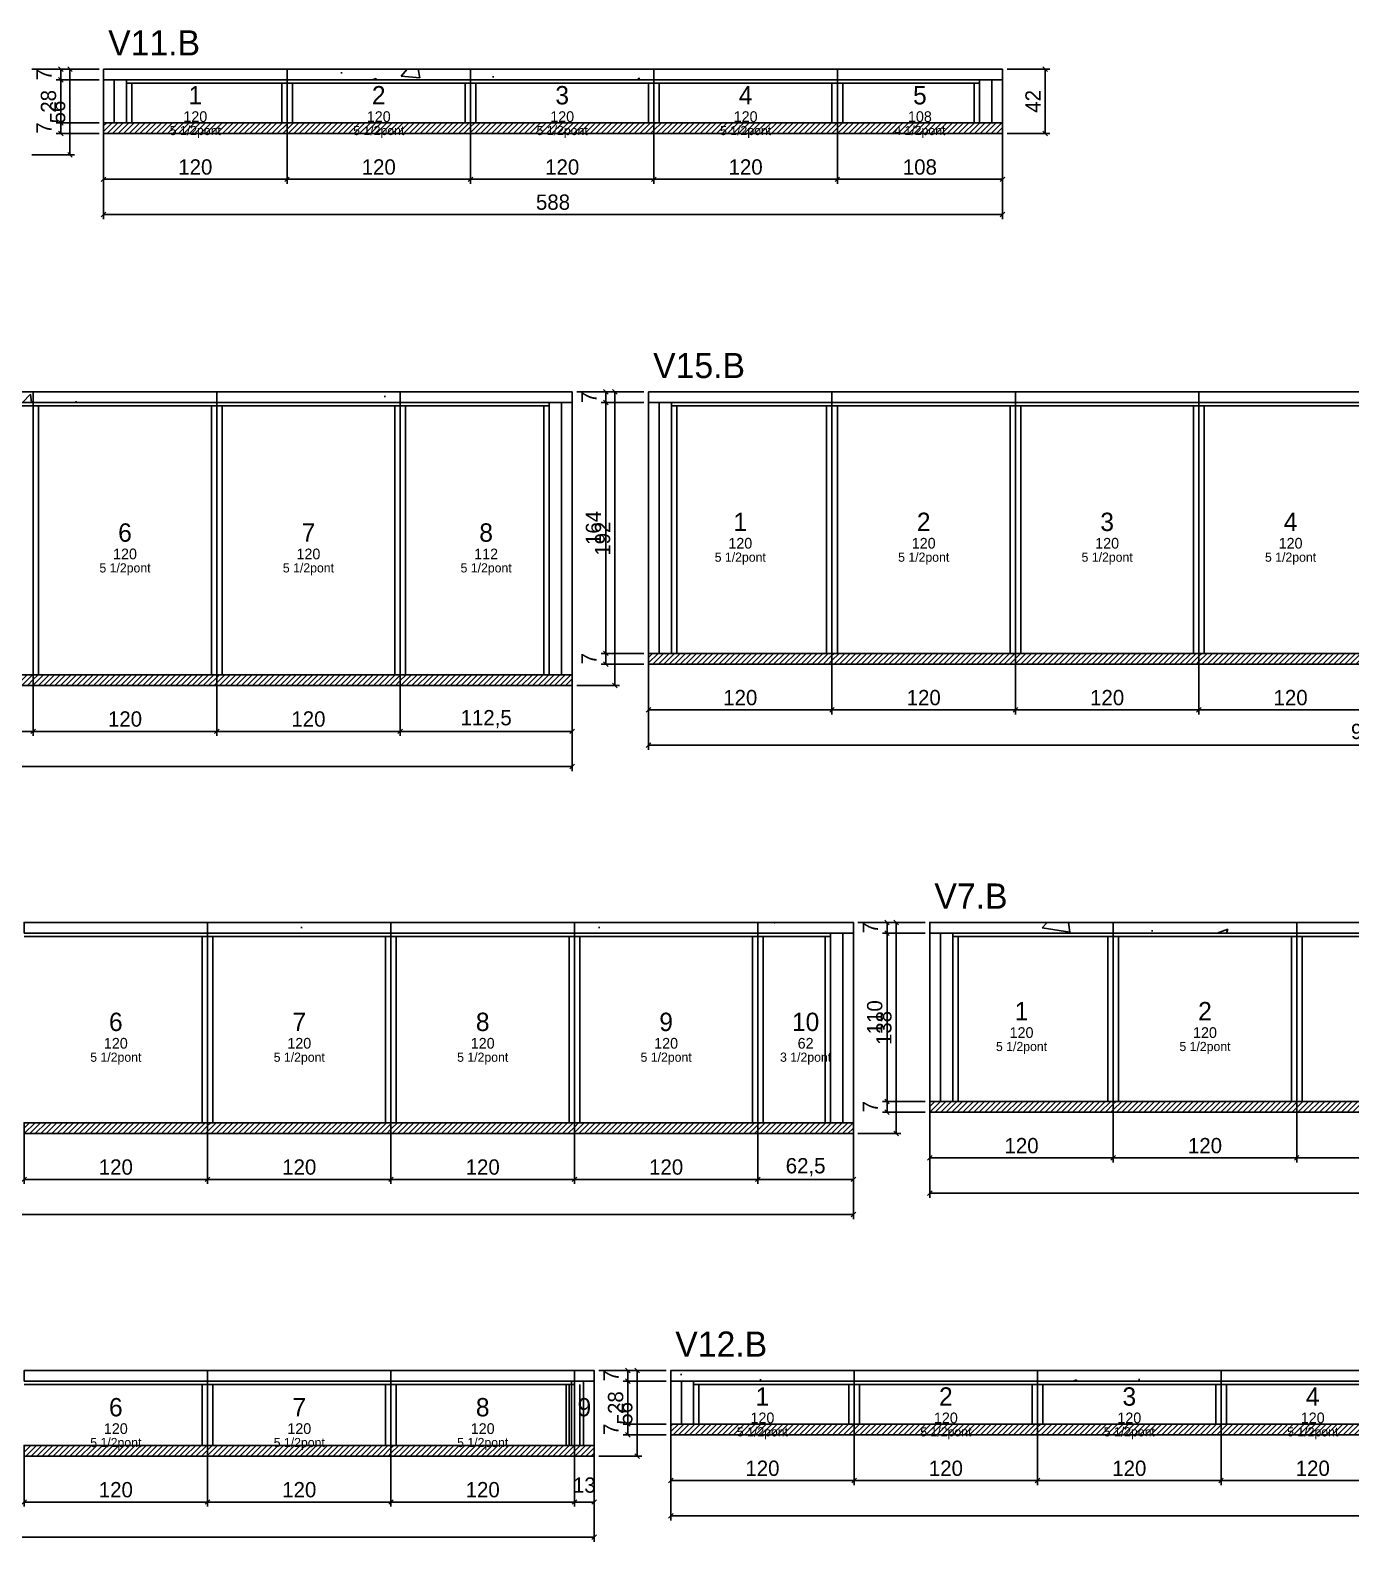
# Model space of a CAD drawing. Extents: x -69 to 3070, y -7974 to 1250.
# Drawn here: x 801 to 1665, y -1952 to -964 of the extents above; entities that cross this region are included whole.
import ezdxf
from ezdxf.enums import TextEntityAlignment as Align

# ---------------------------------------------------------------- set-up
doc = ezdxf.new("R2010")
doc.units = 0
for name, color, linetype in [('5', 5, 'Continuous'), ('COTA', 241, 'Continuous'), ('Hachura', 251, 'Continuous'), ('NOMENCLATURA', 7, 'Continuous'), ('Painéis', 200, 'Continuous'), ('SARR_2.2x7', 40, 'Continuous'), ('SARR_3.5x7', 81, 'Continuous'), ('texto', 7, 'Continuous')]:
    doc.layers.add(name, color=color, linetype=linetype)
doc.dimstyles.new('PAINEL', dxfattribs={"dimtxt": 10, "dimasz": 3, "dimexe": 3, "dimexo": 3, "dimgap": 3, "dimtad": 1, "dimblk": 'OBLIQUE', "dimblk1": 'OBLIQUE', "dimcen": 2.5, "dimclrd": 4, "dimclre": 4, "dimclrt": 240, "dimazin": 3, "dimtfac": 1, "dimtmove": 0, "dimatfit": 3})

# ---------------------------------------------------------------- blocks, each defined once
blk = doc.blocks.new('_OBLIQUE')
at = {"color": 0, "linetype": 'BYBLOCK'}
blk.add_line((-0.5, -0.5), (0.5, 0.5), dxfattribs=at)

msp = doc.modelspace()

# ---------------------------------------------------------------- hatches: boundary and pattern name
at = {"layer": 'Hachura'}
h = msp.add_hatch(dxfattribs=at)
h.set_pattern_fill('AR-CONC', scale=0.8)
h.paths.add_polyline_path([(849, -996), (969, -996), (969, -989), (849, -989)])
h = msp.add_hatch(dxfattribs=at)
h.set_pattern_fill('AR-CONC', scale=0.8)
h.paths.add_polyline_path([(969, -996), (1089, -996), (1089, -989), (969, -989)])
h = msp.add_hatch(dxfattribs=at)
h.set_pattern_fill('AR-CONC', scale=0.8)
h.paths.add_polyline_path([(1089, -996), (1209, -996), (1209, -989), (1089, -989)])
h = msp.add_hatch(dxfattribs=at)
h.set_pattern_fill('AR-CONC', scale=0.8)
h.paths.add_polyline_path([(1209, -996), (1329, -996), (1329, -989), (1209, -989)])
h = msp.add_hatch(dxfattribs=at)
h.set_pattern_fill('AR-CONC', scale=0.8)
h.paths.add_polyline_path([(1329, -996), (1437, -996), (1437, -989), (1329, -989)])
h = msp.add_hatch(dxfattribs=at)
h.set_pattern_fill('ANSI31', scale=0.8)
h.paths.add_polyline_path([(849, -1031), (969, -1031), (969, -1024), (849, -1024)])
h = msp.add_hatch(dxfattribs=at)
h.set_pattern_fill('ANSI31', scale=0.8)
h.paths.add_polyline_path([(969, -1031), (1089, -1031), (1089, -1024), (969, -1024)])
h = msp.add_hatch(dxfattribs=at)
h.set_pattern_fill('ANSI31', scale=0.8)
h.paths.add_polyline_path([(1089, -1031), (1209, -1031), (1209, -1024), (1089, -1024)])
h = msp.add_hatch(dxfattribs=at)
h.set_pattern_fill('ANSI31', scale=0.8)
h.paths.add_polyline_path([(1209, -1031), (1329, -1031), (1329, -1024), (1209, -1024)])
h = msp.add_hatch(dxfattribs=at)
h.set_pattern_fill('ANSI31', scale=0.8)
h.paths.add_polyline_path([(1329, -1031), (1437, -1031), (1437, -1024), (1329, -1024)])
h = msp.add_hatch(dxfattribs=at)
h.set_pattern_fill('AR-CONC', scale=0.8)
h.paths.add_polyline_path([(683, -1207), (803, -1207), (803, -1200), (683, -1200)])
h = msp.add_hatch(dxfattribs=at)
h.set_pattern_fill('AR-CONC', scale=0.8)
h.paths.add_polyline_path([(803, -1207), (923, -1207), (923, -1200), (803, -1200)])
h = msp.add_hatch(dxfattribs=at)
h.set_pattern_fill('AR-CONC', scale=0.8)
h.paths.add_polyline_path([(923, -1207), (1043, -1207), (1043, -1200), (923, -1200)])
h = msp.add_hatch(dxfattribs=at)
h.set_pattern_fill('AR-CONC', scale=0.8)
h.paths.add_polyline_path([(1043, -1207), (1155.5, -1207), (1155.5, -1200), (1043, -1200)])
h = msp.add_hatch(dxfattribs=at)
h.set_pattern_fill('AR-CONC', scale=0.8)
h.paths.add_polyline_path([(1205.5, -1207), (1325.5, -1207), (1325.5, -1200), (1205.5, -1200)])
h = msp.add_hatch(dxfattribs=at)
h.set_pattern_fill('AR-CONC', scale=0.8)
h.paths.add_polyline_path([(1325.5, -1207), (1445.5, -1207), (1445.5, -1200), (1325.5, -1200)])
h = msp.add_hatch(dxfattribs=at)
h.set_pattern_fill('AR-CONC', scale=0.8)
h.paths.add_polyline_path([(1445.5, -1207), (1565.5, -1207), (1565.5, -1200), (1445.5, -1200)])
h = msp.add_hatch(dxfattribs=at)
h.set_pattern_fill('AR-CONC', scale=0.8)
h.paths.add_polyline_path([(1565.5, -1207), (1685.5, -1207), (1685.5, -1200), (1565.5, -1200)])
h = msp.add_hatch(dxfattribs=at)
h.set_pattern_fill('ANSI31', scale=0.8)
h.paths.add_polyline_path([(1205.5, -1378), (1325.5, -1378), (1325.5, -1371), (1205.5, -1371)])
h = msp.add_hatch(dxfattribs=at)
h.set_pattern_fill('ANSI31', scale=0.8)
h.paths.add_polyline_path([(1325.5, -1378), (1445.5, -1378), (1445.5, -1371), (1325.5, -1371)])
h = msp.add_hatch(dxfattribs=at)
h.set_pattern_fill('ANSI31', scale=0.8)
h.paths.add_polyline_path([(1445.5, -1378), (1565.5, -1378), (1565.5, -1371), (1445.5, -1371)])
h = msp.add_hatch(dxfattribs=at)
h.set_pattern_fill('ANSI31', scale=0.8)
h.paths.add_polyline_path([(1565.5, -1378), (1685.5, -1378), (1685.5, -1371), (1565.5, -1371)])
h = msp.add_hatch(dxfattribs=at)
h.set_pattern_fill('ANSI31', scale=0.8)
h.paths.add_polyline_path([(683, -1392), (803, -1392), (803, -1385), (683, -1385)])
h = msp.add_hatch(dxfattribs=at)
h.set_pattern_fill('ANSI31', scale=0.8)
h.paths.add_polyline_path([(803, -1392), (923, -1392), (923, -1385), (803, -1385)])
h = msp.add_hatch(dxfattribs=at)
h.set_pattern_fill('ANSI31', scale=0.8)
h.paths.add_polyline_path([(923, -1392), (1043, -1392), (1043, -1385), (923, -1385)])
h = msp.add_hatch(dxfattribs=at)
h.set_pattern_fill('ANSI31', scale=0.8)
h.paths.add_polyline_path([(1043, -1392), (1155.5, -1392), (1155.5, -1385), (1043, -1385)])
h = msp.add_hatch(dxfattribs=at)
h.set_pattern_fill('AR-CONC', scale=0.8)
h.paths.add_polyline_path([(797, -1554), (917, -1554), (917, -1547), (797, -1547)])
h = msp.add_hatch(dxfattribs=at)
h.set_pattern_fill('AR-CONC', scale=0.8)
h.paths.add_polyline_path([(917, -1554), (1037, -1554), (1037, -1547), (917, -1547)])
h = msp.add_hatch(dxfattribs=at)
h.set_pattern_fill('AR-CONC', scale=0.8)
h.paths.add_polyline_path([(1037, -1554), (1157, -1554), (1157, -1547), (1037, -1547)])
h = msp.add_hatch(dxfattribs=at)
h.set_pattern_fill('AR-CONC', scale=0.8)
h.paths.add_polyline_path([(1157, -1554), (1277, -1554), (1277, -1547), (1157, -1547)])
h = msp.add_hatch(dxfattribs=at)
h.set_pattern_fill('AR-CONC', scale=0.8)
h.paths.add_polyline_path([(1277, -1554), (1339.5, -1554), (1339.5, -1547), (1277, -1547)])
h = msp.add_hatch(dxfattribs=at)
h.set_pattern_fill('AR-CONC', scale=0.8)
h.paths.add_polyline_path([(1389.5, -1554), (1509.5, -1554), (1509.5, -1547), (1389.5, -1547)])
h = msp.add_hatch(dxfattribs=at)
h.set_pattern_fill('AR-CONC', scale=0.8)
h.paths.add_polyline_path([(1509.5, -1554), (1629.5, -1554), (1629.5, -1547), (1509.5, -1547)])
h = msp.add_hatch(dxfattribs=at)
h.set_pattern_fill('AR-CONC', scale=0.8)
h.paths.add_polyline_path([(1629.5, -1554), (1749.5, -1554), (1749.5, -1547), (1629.5, -1547)])
h = msp.add_hatch(dxfattribs=at)
h.set_pattern_fill('ANSI31', scale=0.8)
h.paths.add_polyline_path([(1389.5, -1671), (1509.5, -1671), (1509.5, -1664), (1389.5, -1664)])
h = msp.add_hatch(dxfattribs=at)
h.set_pattern_fill('ANSI31', scale=0.8)
h.paths.add_polyline_path([(1509.5, -1671), (1629.5, -1671), (1629.5, -1664), (1509.5, -1664)])
h = msp.add_hatch(dxfattribs=at)
h.set_pattern_fill('ANSI31', scale=0.8)
h.paths.add_polyline_path([(1629.5, -1671), (1749.5, -1671), (1749.5, -1664), (1629.5, -1664)])
h = msp.add_hatch(dxfattribs=at)
h.set_pattern_fill('ANSI31', scale=0.8)
h.paths.add_polyline_path([(797, -1685), (917, -1685), (917, -1678), (797, -1678)])
h = msp.add_hatch(dxfattribs=at)
h.set_pattern_fill('ANSI31', scale=0.8)
h.paths.add_polyline_path([(917, -1685), (1037, -1685), (1037, -1678), (917, -1678)])
h = msp.add_hatch(dxfattribs=at)
h.set_pattern_fill('ANSI31', scale=0.8)
h.paths.add_polyline_path([(1037, -1685), (1157, -1685), (1157, -1678), (1037, -1678)])
h = msp.add_hatch(dxfattribs=at)
h.set_pattern_fill('ANSI31', scale=0.8)
h.paths.add_polyline_path([(1157, -1685), (1277, -1685), (1277, -1678), (1157, -1678)])
h = msp.add_hatch(dxfattribs=at)
h.set_pattern_fill('ANSI31', scale=0.8)
h.paths.add_polyline_path([(1277, -1685), (1339.5, -1685), (1339.5, -1678), (1277, -1678)])
h = msp.add_hatch(dxfattribs=at)
h.set_pattern_fill('AR-CONC', scale=0.8)
h.paths.add_polyline_path([(797, -1847), (917, -1847), (917, -1840), (797, -1840)])
h = msp.add_hatch(dxfattribs=at)
h.set_pattern_fill('AR-CONC', scale=0.8)
h.paths.add_polyline_path([(917, -1847), (1037, -1847), (1037, -1840), (917, -1840)])
h = msp.add_hatch(dxfattribs=at)
h.set_pattern_fill('AR-CONC', scale=0.8)
h.paths.add_polyline_path([(1037, -1847), (1157, -1847), (1157, -1840), (1037, -1840)])
h = msp.add_hatch(dxfattribs=at)
h.set_pattern_fill('AR-CONC', scale=0.8)
h.paths.add_polyline_path([(1157, -1847), (1170, -1847), (1170, -1840), (1157, -1840)])
h = msp.add_hatch(dxfattribs=at)
h.set_pattern_fill('AR-CONC', scale=0.8)
h.paths.add_polyline_path([(1220, -1847), (1340, -1847), (1340, -1840), (1220, -1840)])
h = msp.add_hatch(dxfattribs=at)
h.set_pattern_fill('AR-CONC', scale=0.8)
h.paths.add_polyline_path([(1340, -1847), (1460, -1847), (1460, -1840), (1340, -1840)])
h = msp.add_hatch(dxfattribs=at)
h.set_pattern_fill('AR-CONC', scale=0.8)
h.paths.add_polyline_path([(1460, -1847), (1580, -1847), (1580, -1840), (1460, -1840)])
h = msp.add_hatch(dxfattribs=at)
h.set_pattern_fill('AR-CONC', scale=0.8)
h.paths.add_polyline_path([(1580, -1847), (1700, -1847), (1700, -1840), (1580, -1840)])
h = msp.add_hatch(dxfattribs=at)
h.set_pattern_fill('ANSI31', scale=0.8)
h.paths.add_polyline_path([(1220, -1882), (1340, -1882), (1340, -1875), (1220, -1875)])
h = msp.add_hatch(dxfattribs=at)
h.set_pattern_fill('ANSI31', scale=0.8)
h.paths.add_polyline_path([(1340, -1882), (1460, -1882), (1460, -1875), (1340, -1875)])
h = msp.add_hatch(dxfattribs=at)
h.set_pattern_fill('ANSI31', scale=0.8)
h.paths.add_polyline_path([(1460, -1882), (1580, -1882), (1580, -1875), (1460, -1875)])
h = msp.add_hatch(dxfattribs=at)
h.set_pattern_fill('ANSI31', scale=0.8)
h.paths.add_polyline_path([(1580, -1882), (1700, -1882), (1700, -1875), (1580, -1875)])
h = msp.add_hatch(dxfattribs=at)
h.set_pattern_fill('ANSI31', scale=0.8)
h.paths.add_polyline_path([(797, -1896), (917, -1896), (917, -1889), (797, -1889)])
h = msp.add_hatch(dxfattribs=at)
h.set_pattern_fill('ANSI31', scale=0.8)
h.paths.add_polyline_path([(917, -1896), (1037, -1896), (1037, -1889), (917, -1889)])
h = msp.add_hatch(dxfattribs=at)
h.set_pattern_fill('ANSI31', scale=0.8)
h.paths.add_polyline_path([(1037, -1896), (1157, -1896), (1157, -1889), (1037, -1889)])
h = msp.add_hatch(dxfattribs=at)
h.set_pattern_fill('ANSI31', scale=0.8)
h.paths.add_polyline_path([(1157, -1896), (1170, -1896), (1170, -1889), (1157, -1889)])

# ---------------------------------------------------------------- linework, layer by layer
at = {"layer": 'Painéis'}
for p, q in [((849, -996), (969, -996)), ((849, -1024), (849, -996)), ((969, -1024), (969, -996)), ((969, -1024), (969, -996)), ((969, -996), (1089, -996)), ((969, -1024), (969, -996)), ((1089, -1024), (1089, -996)), ((1089, -1024), (1089, -996)), ((1089, -996), (1209, -996)), ((1089, -1024), (1089, -996)), ((1209, -1024), (1209, -996)), ((1209, -1024), (1209, -996)), ((1209, -996), (1329, -996)), ((1209, -1024), (1209, -996)), ((1329, -1024), (1329, -996)), ((1329, -1024), (1329, -996)), ((1329, -996), (1437, -996)), ((1329, -1024), (1329, -996)), ((1437, -1024), (1437, -996)), ((849, -1024), (969, -1024)), ((969, -1024), (1089, -1024)), ((1089, -1024), (1209, -1024)), ((1209, -1024), (1329, -1024)), ((1329, -1024), (1437, -1024)), ((683, -1207), (803, -1207)), ((803, -1385), (803, -1207)), ((803, -1385), (803, -1207)), ((803, -1207), (923, -1207)), ((803, -1385), (803, -1207)), ((923, -1385), (923, -1207)), ((923, -1385), (923, -1207)), ((923, -1207), (1043, -1207)), ((923, -1385), (923, -1207)), ((1043, -1385), (1043, -1207)), ((1043, -1385), (1043, -1207)), ((1043, -1207), (1155.5, -1207)), ((1043, -1385), (1043, -1207)), ((1155.5, -1385), (1155.5, -1207)), ((1205.5, -1207), (1325.5, -1207)), ((1205.5, -1371), (1205.5, -1207)), ((1325.5, -1371), (1325.5, -1207)), ((1325.5, -1371), (1325.5, -1207)), ((1325.5, -1207), (1445.5, -1207)), ((1325.5, -1371), (1325.5, -1207)), ((1445.5, -1371), (1445.5, -1207)), ((1445.5, -1371), (1445.5, -1207)), ((1445.5, -1207), (1565.5, -1207)), ((1445.5, -1371), (1445.5, -1207)), ((1565.5, -1371), (1565.5, -1207)), ((1565.5, -1371), (1565.5, -1207)), ((1565.5, -1207), (1685.5, -1207)), ((1565.5, -1371), (1565.5, -1207)), ((1205.5, -1371), (1325.5, -1371)), ((1325.5, -1371), (1445.5, -1371)), ((1445.5, -1371), (1565.5, -1371)), ((1565.5, -1371), (1685.5, -1371)), ((683, -1385), (803, -1385)), ((803, -1385), (923, -1385)), ((923, -1385), (1043, -1385)), ((1043, -1385), (1155.5, -1385)), ((797, -1554), (917, -1554)), ((917, -1678), (917, -1554)), ((917, -1678), (917, -1554)), ((917, -1554), (1037, -1554)), ((917, -1678), (917, -1554)), ((1037, -1678), (1037, -1554)), ((1037, -1678), (1037, -1554)), ((1037, -1554), (1157, -1554)), ((1037, -1678), (1037, -1554)), ((1157, -1678), (1157, -1554)), ((1157, -1678), (1157, -1554)), ((1157, -1554), (1277, -1554)), ((1157, -1678), (1157, -1554)), ((1277, -1678), (1277, -1554)), ((1277, -1678), (1277, -1554)), ((1277, -1554), (1339.5, -1554)), ((1277, -1678), (1277, -1554)), ((1339.5, -1678), (1339.5, -1554)), ((1389.5, -1554), (1509.5, -1554)), ((1389.5, -1664), (1389.5, -1554)), ((1509.5, -1664), (1509.5, -1554)), ((1509.5, -1664), (1509.5, -1554)), ((1509.5, -1554), (1629.5, -1554)), ((1509.5, -1664), (1509.5, -1554)), ((1629.5, -1664), (1629.5, -1554)), ((1629.5, -1664), (1629.5, -1554)), ((1629.5, -1554), (1749.5, -1554)), ((1629.5, -1664), (1629.5, -1554)), ((1389.5, -1664), (1509.5, -1664)), ((1509.5, -1664), (1629.5, -1664)), ((1629.5, -1664), (1749.5, -1664)), ((797, -1678), (917, -1678)), ((917, -1678), (1037, -1678)), ((1037, -1678), (1157, -1678)), ((1157, -1678), (1277, -1678)), ((1277, -1678), (1339.5, -1678)), ((797, -1847), (917, -1847)), ((917, -1889), (917, -1847)), ((917, -1889), (917, -1847)), ((917, -1847), (1037, -1847)), ((917, -1889), (917, -1847)), ((1037, -1889), (1037, -1847)), ((1037, -1889), (1037, -1847)), ((1037, -1847), (1157, -1847)), ((1037, -1889), (1037, -1847)), ((1157, -1889), (1157, -1847)), ((1157, -1889), (1157, -1847)), ((1157, -1847), (1170, -1847)), ((1157, -1889), (1157, -1847)), ((1170, -1889), (1170, -1847)), ((1220, -1847), (1340, -1847)), ((1220, -1875), (1220, -1847)), ((1340, -1875), (1340, -1847)), ((1340, -1875), (1340, -1847)), ((1340, -1847), (1460, -1847)), ((1340, -1875), (1340, -1847)), ((1460, -1875), (1460, -1847)), ((1460, -1875), (1460, -1847)), ((1460, -1847), (1580, -1847)), ((1460, -1875), (1460, -1847)), ((1580, -1875), (1580, -1847)), ((1580, -1875), (1580, -1847)), ((1580, -1847), (1700, -1847)), ((1580, -1875), (1580, -1847)), ((1220, -1875), (1340, -1875)), ((1340, -1875), (1460, -1875)), ((1460, -1875), (1580, -1875)), ((1580, -1875), (1700, -1875)), ((797, -1889), (917, -1889)), ((917, -1889), (1037, -1889)), ((1037, -1889), (1157, -1889)), ((1157, -1889), (1170, -1889))]:
    msp.add_line(p, q, dxfattribs=at)
at = {"layer": 'Painéis', "color": 8}
for points in [[(849, -996), (969, -996), (969, -989), (849, -989)], [(969, -996), (1089, -996), (1089, -989), (969, -989)], [(1089, -996), (1209, -996), (1209, -989), (1089, -989)], [(1209, -996), (1329, -996), (1329, -989), (1209, -989)], [(1329, -996), (1437, -996), (1437, -989), (1329, -989)], [(849, -1031), (969, -1031), (969, -1024), (849, -1024)], [(969, -1031), (1089, -1031), (1089, -1024), (969, -1024)], [(1089, -1031), (1209, -1031), (1209, -1024), (1089, -1024)], [(1209, -1031), (1329, -1031), (1329, -1024), (1209, -1024)], [(1329, -1031), (1437, -1031), (1437, -1024), (1329, -1024)], [(683, -1207), (803, -1207), (803, -1200), (683, -1200)], [(803, -1207), (923, -1207), (923, -1200), (803, -1200)], [(923, -1207), (1043, -1207), (1043, -1200), (923, -1200)], [(1043, -1207), (1155.5, -1207), (1155.5, -1200), (1043, -1200)], [(1205.5, -1207), (1325.5, -1207), (1325.5, -1200), (1205.5, -1200)], [(1325.5, -1207), (1445.5, -1207), (1445.5, -1200), (1325.5, -1200)], [(1445.5, -1207), (1565.5, -1207), (1565.5, -1200), (1445.5, -1200)], [(1565.5, -1207), (1685.5, -1207), (1685.5, -1200), (1565.5, -1200)], [(1205.5, -1378), (1325.5, -1378), (1325.5, -1371), (1205.5, -1371)], [(1325.5, -1378), (1445.5, -1378), (1445.5, -1371), (1325.5, -1371)], [(1445.5, -1378), (1565.5, -1378), (1565.5, -1371), (1445.5, -1371)], [(1565.5, -1378), (1685.5, -1378), (1685.5, -1371), (1565.5, -1371)], [(683, -1392), (803, -1392), (803, -1385), (683, -1385)], [(803, -1392), (923, -1392), (923, -1385), (803, -1385)], [(923, -1392), (1043, -1392), (1043, -1385), (923, -1385)], [(1043, -1392), (1155.5, -1392), (1155.5, -1385), (1043, -1385)], [(797, -1554), (917, -1554), (917, -1547), (797, -1547)], [(917, -1554), (1037, -1554), (1037, -1547), (917, -1547)], [(1037, -1554), (1157, -1554), (1157, -1547), (1037, -1547)], [(1157, -1554), (1277, -1554), (1277, -1547), (1157, -1547)], [(1277, -1554), (1339.5, -1554), (1339.5, -1547), (1277, -1547)], [(1389.5, -1554), (1509.5, -1554), (1509.5, -1547), (1389.5, -1547)], [(1509.5, -1554), (1629.5, -1554), (1629.5, -1547), (1509.5, -1547)], [(1629.5, -1554), (1749.5, -1554), (1749.5, -1547), (1629.5, -1547)], [(1389.5, -1671), (1509.5, -1671), (1509.5, -1664), (1389.5, -1664)], [(1509.5, -1671), (1629.5, -1671), (1629.5, -1664), (1509.5, -1664)], [(1629.5, -1671), (1749.5, -1671), (1749.5, -1664), (1629.5, -1664)], [(797, -1685), (917, -1685), (917, -1678), (797, -1678)], [(917, -1685), (1037, -1685), (1037, -1678), (917, -1678)], [(1037, -1685), (1157, -1685), (1157, -1678), (1037, -1678)], [(1157, -1685), (1277, -1685), (1277, -1678), (1157, -1678)], [(1277, -1685), (1339.5, -1685), (1339.5, -1678), (1277, -1678)], [(797, -1847), (917, -1847), (917, -1840), (797, -1840)], [(917, -1847), (1037, -1847), (1037, -1840), (917, -1840)], [(1037, -1847), (1157, -1847), (1157, -1840), (1037, -1840)], [(1157, -1847), (1170, -1847), (1170, -1840), (1157, -1840)], [(1220, -1847), (1340, -1847), (1340, -1840), (1220, -1840)], [(1340, -1847), (1460, -1847), (1460, -1840), (1340, -1840)], [(1460, -1847), (1580, -1847), (1580, -1840), (1460, -1840)], [(1580, -1847), (1700, -1847), (1700, -1840), (1580, -1840)], [(1220, -1882), (1340, -1882), (1340, -1875), (1220, -1875)], [(1340, -1882), (1460, -1882), (1460, -1875), (1340, -1875)], [(1460, -1882), (1580, -1882), (1580, -1875), (1460, -1875)], [(1580, -1882), (1700, -1882), (1700, -1875), (1580, -1875)], [(797, -1896), (917, -1896), (917, -1889), (797, -1889)], [(917, -1896), (1037, -1896), (1037, -1889), (917, -1889)], [(1037, -1896), (1157, -1896), (1157, -1889), (1037, -1889)], [(1157, -1896), (1170, -1896), (1170, -1889), (1157, -1889)]]:
    msp.add_lwpolyline(points, close=True, dxfattribs=at)
at = {"layer": 'SARR_2.2x7'}
for p, q in [((856, -1024), (856, -996)), ((864, -998.2), (969, -998.2)), ((969, -998.2), (1089, -998.2)), ((1089, -998.2), (1209, -998.2)), ((1209, -998.2), (1329, -998.2)), ((1329, -998.2), (1422, -998.2)), ((1430, -1024), (1430, -996)), ((683, -1209.2), (803, -1209.2)), ((803, -1209.2), (923, -1209.2)), ((923, -1209.2), (1043, -1209.2)), ((1043, -1209.2), (1140.5, -1209.2)), ((1148.5, -1385), (1148.5, -1207)), ((1212.5, -1371), (1212.5, -1207)), ((1220.5, -1209.2), (1325.5, -1209.2)), ((1325.5, -1209.2), (1445.5, -1209.2)), ((1445.5, -1209.2), (1565.5, -1209.2)), ((1565.5, -1209.2), (1685.5, -1209.2)), ((797, -1556.2), (917, -1556.2)), ((917, -1556.2), (1037, -1556.2)), ((1037, -1556.2), (1157, -1556.2)), ((1157, -1556.2), (1277, -1556.2)), ((1277, -1556.2), (1324.5, -1556.2)), ((1332.5, -1678), (1332.5, -1554)), ((1396.5, -1664), (1396.5, -1554)), ((1404.5, -1556.2), (1509.5, -1556.2)), ((1509.5, -1556.2), (1629.5, -1556.2)), ((1629.5, -1556.2), (1749.5, -1556.2)), ((1163, -1889), (1163, -1847)), ((1227, -1875), (1227, -1847)), ((797, -1849.2), (917, -1849.2)), ((917, -1849.2), (1037, -1849.2)), ((1037, -1849.2), (1157, -1849.2)), ((1235, -1849.2), (1340, -1849.2)), ((1340, -1849.2), (1460, -1849.2)), ((1460, -1849.2), (1580, -1849.2)), ((1580, -1849.2), (1700, -1849.2))]:
    msp.add_line(p, q, dxfattribs=at)
at = {"layer": 'SARR_3.5x7'}
for p, q in [((864, -1024), (864, -996)), ((867.5, -1024), (867.5, -998.2)), ((965.5, -1024), (965.5, -998.2)), ((969, -1024), (969, -996)), ((969, -1024), (969, -996)), ((972.5, -1024), (972.5, -998.2)), ((1085.5, -1024), (1085.5, -998.2)), ((1089, -1024), (1089, -996)), ((1089, -1024), (1089, -996)), ((1092.5, -1024), (1092.5, -998.2)), ((1205.5, -1024), (1205.5, -998.2)), ((1209, -1024), (1209, -996)), ((1209, -1024), (1209, -996)), ((1212.5, -1024), (1212.5, -998.2)), ((1325.5, -1024), (1325.5, -998.2)), ((1329, -1024), (1329, -996)), ((1329, -1024), (1329, -996)), ((1332.5, -1024), (1332.5, -998.2)), ((1418.5, -1024), (1418.5, -998.2)), ((1422, -1024), (1422, -996)), ((864, -1024), (867.5, -1024)), ((965.5, -1024), (969, -1024)), ((969, -1024), (972.5, -1024)), ((1085.5, -1024), (1089, -1024)), ((1089, -1024), (1092.5, -1024)), ((1205.5, -1024), (1209, -1024)), ((1209, -1024), (1212.5, -1024)), ((1325.5, -1024), (1329, -1024)), ((1329, -1024), (1332.5, -1024)), ((1418.5, -1024), (1422, -1024)), ((803, -1385), (803, -1207)), ((803, -1385), (803, -1207)), ((806.5, -1385), (806.5, -1209.2)), ((919.5, -1385), (919.5, -1209.2)), ((923, -1385), (923, -1207)), ((923, -1385), (923, -1207)), ((926.5, -1385), (926.5, -1209.2)), ((1039.5, -1385), (1039.5, -1209.2)), ((1043, -1385), (1043, -1207)), ((1043, -1385), (1043, -1207)), ((1046.5, -1385), (1046.5, -1209.2)), ((1137, -1385), (1137, -1209.2)), ((1140.5, -1385), (1140.5, -1207)), ((1220.5, -1371), (1220.5, -1207)), ((1224, -1371), (1224, -1209.2)), ((1322, -1371), (1322, -1209.2)), ((1325.5, -1371), (1325.5, -1207)), ((1325.5, -1371), (1325.5, -1207)), ((1329, -1371), (1329, -1209.2)), ((1442, -1371), (1442, -1209.2)), ((1445.5, -1371), (1445.5, -1207)), ((1445.5, -1371), (1445.5, -1207)), ((1449, -1371), (1449, -1209.2)), ((1562, -1371), (1562, -1209.2)), ((1565.5, -1371), (1565.5, -1207)), ((1565.5, -1371), (1565.5, -1207)), ((1569, -1371), (1569, -1209.2)), ((1220.5, -1371), (1224, -1371)), ((1322, -1371), (1325.5, -1371)), ((1325.5, -1371), (1329, -1371)), ((1442, -1371), (1445.5, -1371)), ((1445.5, -1371), (1449, -1371)), ((1562, -1371), (1565.5, -1371)), ((1565.5, -1371), (1569, -1371)), ((799.5, -1385), (803, -1385)), ((803, -1385), (806.5, -1385)), ((919.5, -1385), (923, -1385)), ((923, -1385), (926.5, -1385)), ((1039.5, -1385), (1043, -1385)), ((1043, -1385), (1046.5, -1385)), ((1137, -1385), (1140.5, -1385)), ((913.5, -1678), (913.5, -1556.2)), ((917, -1678), (917, -1554)), ((917, -1678), (917, -1554)), ((920.5, -1678), (920.5, -1556.2)), ((1033.5, -1678), (1033.5, -1556.2)), ((1037, -1678), (1037, -1554)), ((1037, -1678), (1037, -1554)), ((1040.5, -1678), (1040.5, -1556.2)), ((1153.5, -1678), (1153.5, -1556.2)), ((1157, -1678), (1157, -1554)), ((1157, -1678), (1157, -1554)), ((1160.5, -1678), (1160.5, -1556.2)), ((1273.5, -1678), (1273.5, -1556.2)), ((1277, -1678), (1277, -1554)), ((1277, -1678), (1277, -1554)), ((1280.5, -1678), (1280.5, -1556.2)), ((1321, -1678), (1321, -1556.2)), ((1324.5, -1678), (1324.5, -1554)), ((1404.5, -1664), (1404.5, -1554)), ((1408, -1664), (1408, -1556.2)), ((1506, -1664), (1506, -1556.2)), ((1509.5, -1664), (1509.5, -1554)), ((1509.5, -1664), (1509.5, -1554)), ((1513, -1664), (1513, -1556.2)), ((1626, -1664), (1626, -1556.2)), ((1629.5, -1664), (1629.5, -1554)), ((1629.5, -1664), (1629.5, -1554)), ((1633, -1664), (1633, -1556.2)), ((1404.5, -1664), (1408, -1664)), ((1506, -1664), (1509.5, -1664)), ((1509.5, -1664), (1513, -1664)), ((1626, -1664), (1629.5, -1664)), ((1629.5, -1664), (1633, -1664)), ((913.5, -1678), (917, -1678)), ((917, -1678), (920.5, -1678)), ((1033.5, -1678), (1037, -1678)), ((1037, -1678), (1040.5, -1678)), ((1153.5, -1678), (1157, -1678)), ((1157, -1678), (1160.5, -1678)), ((1273.5, -1678), (1277, -1678)), ((1277, -1678), (1280.5, -1678)), ((1321, -1678), (1324.5, -1678)), ((917, -1889), (917, -1847)), ((917, -1889), (917, -1847)), ((1037, -1889), (1037, -1847)), ((1037, -1889), (1037, -1847)), ((1155, -1889), (1155, -1847)), ((1157, -1889), (1157, -1847)), ((1157, -1889), (1157, -1847)), ((1235, -1875), (1235, -1847)), ((1340, -1875), (1340, -1847)), ((1340, -1875), (1340, -1847)), ((1460, -1875), (1460, -1847)), ((1460, -1875), (1460, -1847)), ((1580, -1875), (1580, -1847)), ((1580, -1875), (1580, -1847)), ((913.5, -1889), (913.5, -1849.2)), ((920.5, -1889), (920.5, -1849.2)), ((1033.5, -1889), (1033.5, -1849.2)), ((1040.5, -1889), (1040.5, -1849.2)), ((1151.5, -1889), (1151.5, -1849.2)), ((1153.5, -1889), (1153.5, -1849.2)), ((1160.5, -1889), (1160.5, -1849.2)), ((1238.5, -1875), (1238.5, -1849.2)), ((1336.5, -1875), (1336.5, -1849.2)), ((1343.5, -1875), (1343.5, -1849.2)), ((1456.5, -1875), (1456.5, -1849.2)), ((1463.5, -1875), (1463.5, -1849.2)), ((1576.5, -1875), (1576.5, -1849.2)), ((1583.5, -1875), (1583.5, -1849.2)), ((1235, -1875), (1238.5, -1875)), ((1336.5, -1875), (1340, -1875)), ((1340, -1875), (1343.5, -1875)), ((1456.5, -1875), (1460, -1875)), ((1460, -1875), (1463.5, -1875)), ((1576.5, -1875), (1580, -1875)), ((1580, -1875), (1583.5, -1875)), ((913.5, -1889), (917, -1889)), ((917, -1889), (920.5, -1889)), ((1033.5, -1889), (1037, -1889)), ((1037, -1889), (1040.5, -1889)), ((1151.5, -1889), (1155, -1889)), ((1153.5, -1889), (1157, -1889)), ((1157, -1889), (1160.5, -1889))]:
    msp.add_line(p, q, dxfattribs=at)

# ---------------------------------------------------------------- texts
at = {"layer": '5'}
for s, height, p in [('1', 12, (909, -1006)), ('2', 12, (1029, -1006)), ('3', 12, (1149, -1006)), ('4', 12, (1269, -1006)), ('5', 12, (1383, -1006)), ('120', 7, (909, -1020)), ('120', 7, (1029, -1020)), ('120', 7, (1149, -1020)), ('120', 7, (1269, -1020)), ('108', 7, (1383, -1020)), ('1', 12, (1265.5, -1285)), ('2', 12, (1385.5, -1285)), ('3', 12, (1505.5, -1285)), ('4', 12, (1625.5, -1285)), ('6', 12, (863, -1292)), ('7', 12, (983, -1292)), ('8', 12, (1099.25, -1292)), ('120', 7, (863, -1306)), ('120', 7, (983, -1306)), ('112', 7, (1099.25, -1306)), ('120', 7, (1265.5, -1299)), ('120', 7, (1385.5, -1299)), ('120', 7, (1505.5, -1299)), ('120', 7, (1625.5, -1299)), ('1', 12, (1449.5, -1605)), ('2', 12, (1569.5, -1605)), ('6', 12, (857, -1612)), ('7', 12, (977, -1612)), ('8', 12, (1097, -1612)), ('9', 12, (1217, -1612)), ('10', 12, (1308.25, -1612)), ('120', 7, (1449.5, -1619)), ('120', 7, (1569.5, -1619)), ('120', 7, (857, -1626)), ('120', 7, (977, -1626)), ('120', 7, (1097, -1626)), ('120', 7, (1217, -1626)), ('62', 7, (1308.25, -1626)), ('6', 12, (857, -1864)), ('7', 12, (977, -1864)), ('8', 12, (1097, -1864)), ('9', 12, (1163.5, -1864)), ('1', 12, (1280, -1857)), ('2', 12, (1400, -1857)), ('3', 12, (1520, -1857)), ('4', 12, (1640, -1857)), ('120', 7, (1280, -1871)), ('120', 7, (1400, -1871)), ('120', 7, (1520, -1871)), ('120', 7, (1640, -1871)), ('120', 7, (857, -1878)), ('120', 7, (977, -1878)), ('120', 7, (1097, -1878))]:
    msp.add_text(s, height=height, dxfattribs=at).set_placement(p, align=Align.MIDDLE_CENTER)
at = {"layer": 'NOMENCLATURA'}
for s, p in [('V11.B', (852, -980)), ('V15.B', (1208.5, -1191)), ('V7.B', (1392.5, -1538)), ('V12.B', (1223, -1831))]:
    msp.add_text(s, height=16.5, dxfattribs=at).set_placement(p)
at = {"layer": 'texto', "char_height": 6, "attachment_point": 5}
for s, insert in [('5 1/2pont', (909, -1030)), ('5 1/2pont', (1029, -1030)), ('5 1/2pont', (1149, -1030)), ('5 1/2pont', (1269, -1030)), ('4 1/2pont', (1383, -1030)), ('5 1/2pont', (1265.5, -1309)), ('5 1/2pont', (1385.5, -1309)), ('5 1/2pont', (1505.5, -1309)), ('5 1/2pont', (1625.5, -1309)), ('5 1/2pont', (863, -1316)), ('5 1/2pont', (983, -1316)), ('5 1/2pont', (1099.25, -1316)), ('5 1/2pont', (1449.5, -1629)), ('5 1/2pont', (1569.5, -1629)), ('5 1/2pont', (857, -1636)), ('5 1/2pont', (977, -1636)), ('5 1/2pont', (1097, -1636)), ('5 1/2pont', (1217, -1636)), ('3 1/2pont', (1308.25, -1636)), ('5 1/2pont', (1280, -1881)), ('5 1/2pont', (1400, -1881)), ('5 1/2pont', (1520, -1881)), ('5 1/2pont', (1640, -1881)), ('5 1/2pont', (857, -1888)), ('5 1/2pont', (977, -1888)), ('5 1/2pont', (1097, -1888))]:
    msp.add_mtext(s, dxfattribs=dict(at, insert=insert))

# ---------------------------------------------------------------- dimensions: what is measured, and where the dimension line sits
at = {"layer": 'COTA'}
for base, p1, p2 in [((827, -1045), (799, -1045), (799, -989)), ((821, -996), (849, -996), (849, -989)), ((1465, -1031), (1437, -1031), (1437, -989)), ((821, -1024), (849, -1024), (849, -996)), ((821, -1031), (849, -1031), (849, -1024)), ((1183.5, -1392), (1155.5, -1392), (1155.5, -1200)), ((1177.5, -1207), (1205.5, -1207), (1205.5, -1200)), ((1177.5, -1371), (1205.5, -1371), (1205.5, -1207)), ((1177.5, -1378), (1205.5, -1378), (1205.5, -1371)), ((1367.5, -1685), (1339.5, -1685), (1339.5, -1547)), ((1361.5, -1554), (1389.5, -1554), (1389.5, -1547)), ((1361.5, -1664), (1389.5, -1664), (1389.5, -1554)), ((1361.5, -1671), (1389.5, -1671), (1389.5, -1664)), ((1198, -1896), (1170, -1896), (1170, -1840)), ((1192, -1847), (1220, -1847), (1220, -1840)), ((1192, -1875), (1220, -1875), (1220, -1847)), ((1192, -1882), (1220, -1882), (1220, -1875))]:
    msp.add_linear_dim(base=base, p1=p1, p2=p2, angle=90, dimstyle='PAINEL', dxfattribs=at).render()
for base, p1, p2 in [((849, -1061), (849, -1024), (969, -1024)), ((849, -1084), (849, -1024), (1437, -1024)), ((969, -1061), (969, -1024), (1089, -1024)), ((1089, -1061), (1089, -1024), (1209, -1024)), ((1209, -1061), (1209, -1024), (1329, -1024)), ((1329, -1061), (1329, -1024), (1437, -1024)), ((1205.5, -1408), (1205.5, -1371), (1325.5, -1371)), ((1205.5, -1431), (1205.5, -1371), (2158, -1371)), ((1325.5, -1408), (1325.5, -1371), (1445.5, -1371)), ((1445.5, -1408), (1445.5, -1371), (1565.5, -1371)), ((1565.5, -1408), (1565.5, -1371), (1685.5, -1371)), ((203, -1445), (203, -1385), (1155.5, -1385)), ((683, -1422), (683, -1385), (803, -1385)), ((803, -1422), (803, -1385), (923, -1385)), ((923, -1422), (923, -1385), (1043, -1385)), ((1043, -1422), (1043, -1385), (1155.5, -1385)), ((1389.5, -1701), (1389.5, -1664), (1509.5, -1664)), ((1389.5, -1724), (1389.5, -1664), (2532, -1664)), ((1509.5, -1701), (1509.5, -1664), (1629.5, -1664)), ((1629.5, -1701), (1629.5, -1664), (1749.5, -1664)), ((197, -1738), (197, -1678), (1339.5, -1678)), ((797, -1715), (797, -1678), (917, -1678)), ((917, -1715), (917, -1678), (1037, -1678)), ((1037, -1715), (1037, -1678), (1157, -1678)), ((1157, -1715), (1157, -1678), (1277, -1678)), ((1277, -1715), (1277, -1678), (1339.5, -1678)), ((1220, -1912), (1220, -1875), (1340, -1875)), ((1220, -1935), (1220, -1875), (2193, -1875)), ((1340, -1912), (1340, -1875), (1460, -1875)), ((1460, -1912), (1460, -1875), (1580, -1875)), ((1580, -1912), (1580, -1875), (1700, -1875)), ((197, -1949), (197, -1889), (1170, -1889)), ((797, -1926), (797, -1889), (917, -1889)), ((917, -1926), (917, -1889), (1037, -1889)), ((1037, -1926), (1037, -1889), (1157, -1889)), ((1157, -1926), (1157, -1889), (1170, -1889))]:
    msp.add_linear_dim(base=base, p1=p1, p2=p2, dimstyle='PAINEL', dxfattribs=at).render()

doc.saveas('drawing.dxf')
